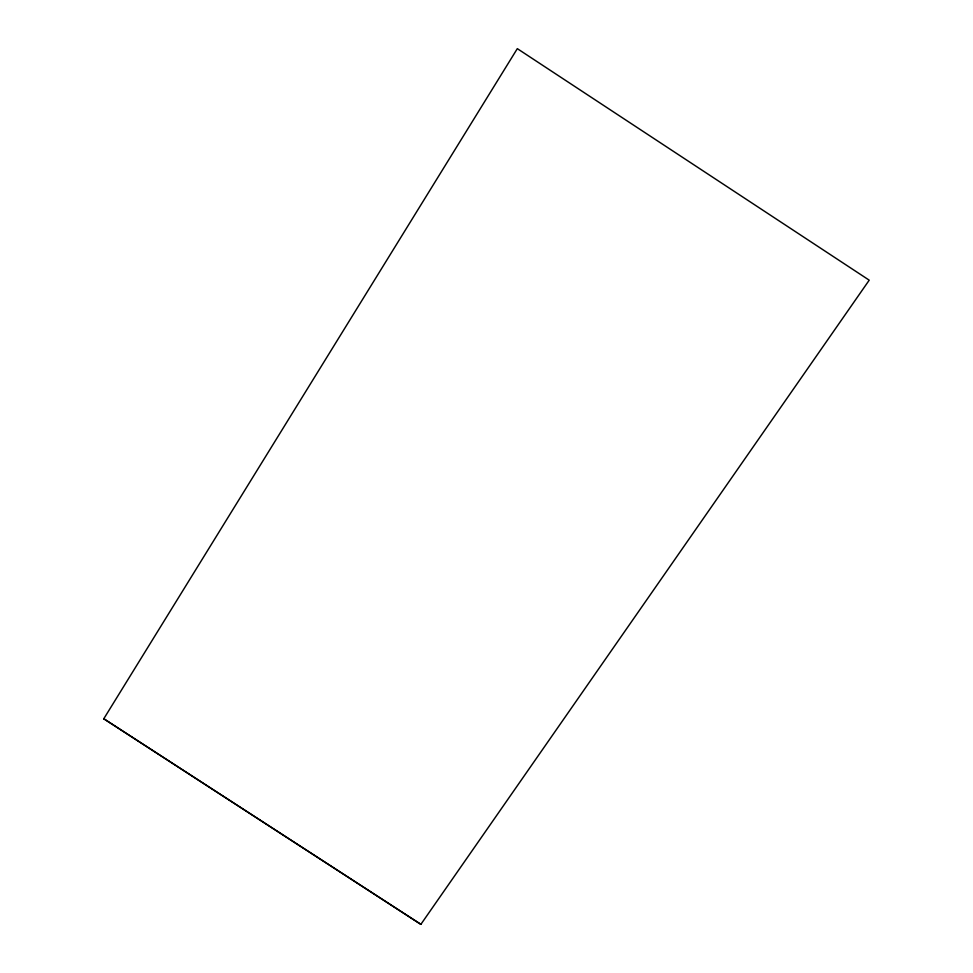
<?xml version="1.0" encoding="UTF-8"?>
<svg xmlns="http://www.w3.org/2000/svg" width="973" height="973" viewBox="0 0 973 973"><rect width="100%" height="100%" fill="white"/><g stroke="black" fill="none" stroke-linecap="round" stroke-linejoin="round"><path stroke-width="1.46" d="M420.871 924.35L103.783 718.767L420.871 924.35L869.217 280.175L517.32 48.65L103.783 718.767"/></g></svg>
